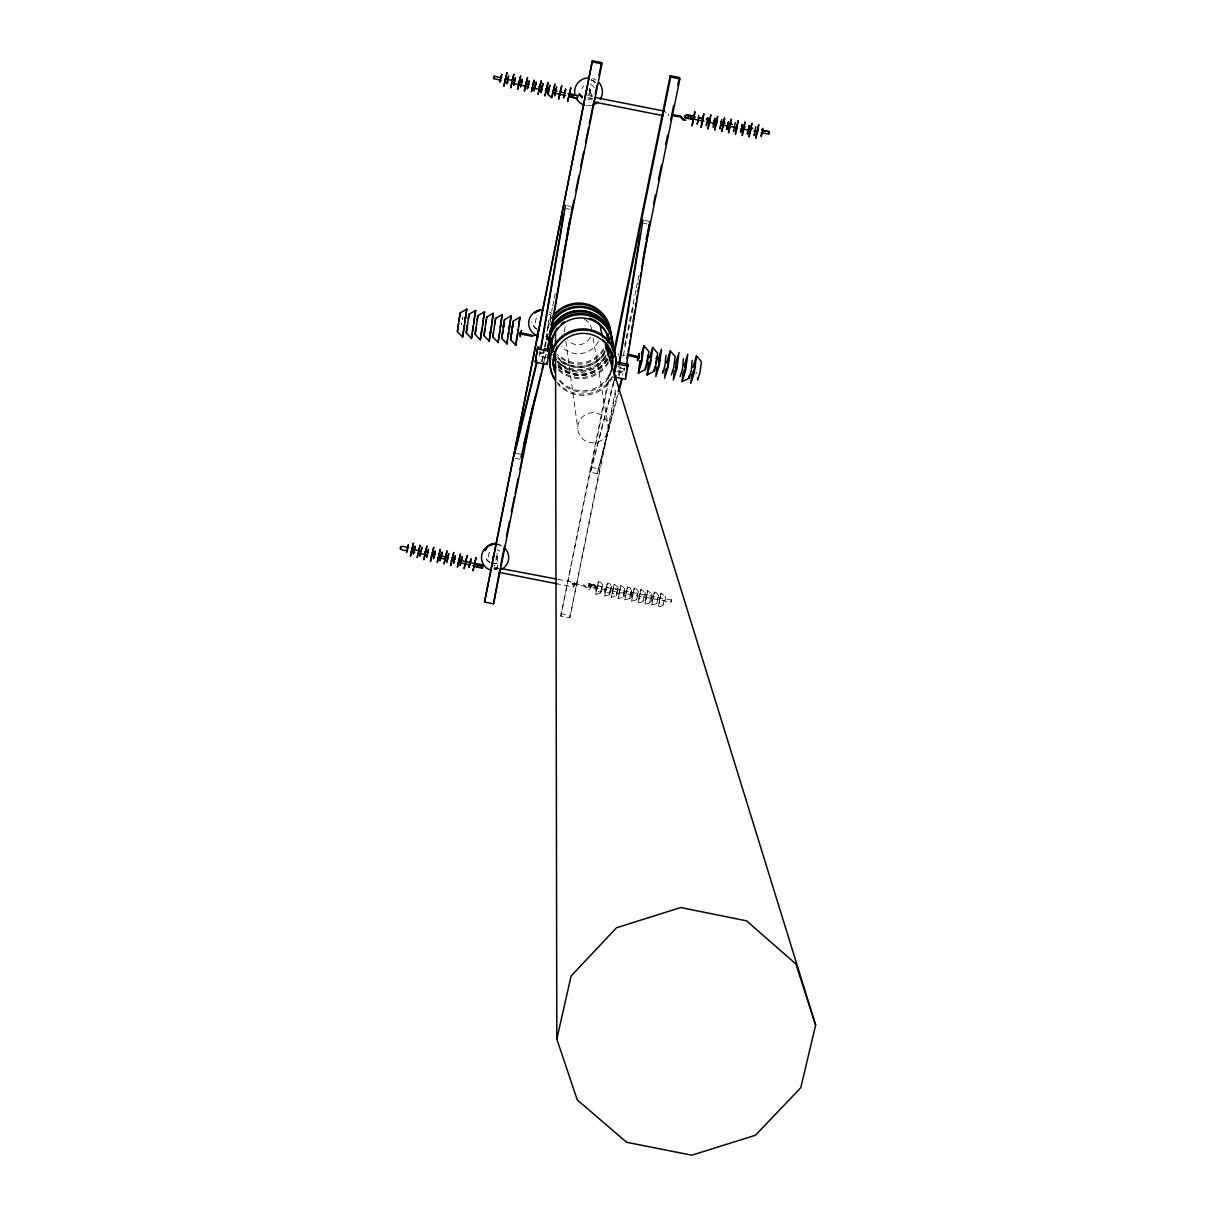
<?xml version="1.0" encoding="UTF-8"?>
<svg xmlns="http://www.w3.org/2000/svg" width="1216" height="1216" viewBox="0 0 1216 1216"><rect width="100%" height="100%" fill="white"/><g stroke="black" fill="none" stroke-linecap="round" stroke-linejoin="round"><path stroke-width="0.75" stroke-dasharray="5 3.75" d="M496.706 568.419C500.521 568.298 494.973 568.206 496.949 568.875A2.295 2.234 -2.1 0 0 496.797 565.79A2.295 2.234 -2.1 0 0 493.559 565.972M497.04 568.997C495.946 568.009 495.748 568.708 496.903 568.085M557.855 579.318L574.56 582.494L574.226 584.972L573.678 586.963L556.974 583.802M573.678 586.963L574.56 582.494M496.63 568.647L496.082 567.872L496.402 568.602M668.633 114.319L668.663 115.17L668.587 114.274M670.958 602.163L671.369 599.853L670.958 602.163L594.685 587.723L594.776 586.902L595.171 585.367L671.384 599.959M663.389 604.96C665.41 583.68 668.253 608.669 658.449 606.298L660.866 593.286L665.213 596.19M658.494 594.913L656.883 603.592L651.73 605.021C650.393 588.544 661.382 588.711 656.67 603.683M661.185 593.15L658.449 606.298M654.466 591.873L651.73 605.021M649.952 602.406C651.989 581.172 654.786 606.085 645.012 603.744L647.429 590.733L651.776 593.636M573.222 584.014C573.739 583.254 575.867 584.805 575.563 583.984M573.435 584.045L572.842 583.224L573.238 583.908M647.748 590.596L645.012 603.744M495.946 568.678L495.946 568.434M573.131 584.212L572.842 583.224M572.842 584.151L573.055 583.482M574.074 584.318L575.153 584.562L574.834 583.574M574.195 583.437L574.347 584.607L573.739 583.361M575.016 584.288L575.487 584.744M643.234 601.13C645.27 579.926 648.037 604.793 638.294 602.467L640.71 589.456L645.042 592.359M572.934 583.558L573.694 583.999M638.324 591.082L636.713 599.762L631.575 601.19C630.253 584.714 641.212 584.896 636.5 599.853M641.014 589.319L638.294 602.467M634.296 588.042L631.575 601.19M630.162 596.19L631.241 591.523L630.876 592.344M631.59 589.806L629.979 598.485L624.842 599.914C622.759 586.568 633.87 581.917 630.101 595.521M627.562 586.75L624.842 599.914M629.782 598.576L630.329 595.004M623.063 597.299L624.872 588.529L620.829 585.474L618.123 598.637L623.063 597.299L623.61 593.727M623.443 594.913L624.507 590.246L624.158 591.067M620.829 585.474L618.123 598.637M616.33 596.022L618.138 587.252L614.11 584.197L611.39 597.36L616.33 596.022L616.877 592.45M617.591 590.824L617.789 588.97L613.183 588.179L612.195 593.454L616.71 593.651M610.599 590.961L609.961 593.028L605.477 592.177L606.45 586.902L611.055 587.693L610.858 589.547M611.405 585.975L609.794 594.654L604.671 596.098C602.634 582.753 613.654 578.071 609.93 591.69M613.305 588.118L612.195 593.454M614.11 584.197L611.39 597.36M606.571 586.842L605.477 592.177M607.377 582.92L604.671 596.098M609.596 594.746L610.158 591.174M496.037 568.83L496.721 567.994M602.513 584.288L600.902 592.967L595.764 594.411C594.518 577.919 605.431 578.102 600.704 593.058M601.069 591.341C602.498 577.114 604.139 597.299 596.57 590.49L597.558 585.215L602.163 586.006M597.664 585.154L596.691 590.429M598.47 581.233L595.764 594.411M574.697 584.41L574.028 584.06M496.082 568.586L496.234 567.963M624.006 371.275L624.416 367.946L622.486 375.273M613.654 381.262L590.414 472.325L597.193 473.617L617.652 393.574M591.067 98.982L592.222 98.815M665.836 112.845L665.866 111.629M572.569 584.288L584.182 586.082L587.328 589.258C591.386 591.31 592.587 582.525 588.711 583.376C590.87 583.741 591.371 589.806 587.586 588.362L584.44 585.17L572.721 583.315M546.379 357.291L539.448 355.954L540.086 352.214M462.551 319.291L462.84 317.422L462.369 319.261M616.649 592.967L618.138 587.252M623.367 594.244L624.872 588.529M591.189 99.362L591.113 98.739M541.546 361.684L544.145 348.673M544.525 346.818L547.884 330.098M548.249 328.244L552.353 307.815M552.718 305.961L553.842 300.382M554.222 298.528L555.712 291.095M547.246 335.388L546.622 339.857M542.123 361.76L544.738 348.734M545.102 346.864L547.352 335.692M549.966 322.666L551.091 317.072M615.737 392.95L569.802 617.819L560.819 616.132L610.265 369.801M560.819 616.132L611.222 368.889M569.802 617.819L615.509 390.154M618.549 375.273L620.069 367.825M624.629 345.496L625.769 339.918M626.149 338.063L636.029 289.682M636.409 287.827L637.549 282.249M637.929 280.379L639.069 274.801M619.157 376.215L621.057 366.928M623.337 355.771L633.962 303.742M588.62 586.097L589.091 583.802L595.095 584.942L594.761 588.225L588.757 587.085L588.62 586.097L594.624 587.237L594.761 588.225M588.757 587.085L589.091 583.802M594.624 587.237L595.095 584.942M594.958 586.811L594.746 587.708M594.898 586.279L595.156 585.382M617.333 592.238L616.801 594.244M575.29 584.638L575.594 583.862M543.75 362.414L545.558 355.072M590.414 472.325L613.974 382.599M597.193 473.617L618.473 393.087M695.962 374.026L696.464 372.202M610.706 588.514L611.055 587.693M539.448 355.954L540.284 353.233L547.246 354.586M617.424 589.79L617.789 588.97M591.63 98.572L591.964 98.77M592.542 98.754L587.434 97.858M621.984 356.136L624.75 355.057M545.3 336.27L548.553 336.771M494.015 567.598L498.97 568.465M493.818 568.51L497.162 569.088M560.576 613.594L569.544 615.296M589.213 584.79L595.217 585.93M591.052 467.339L597.831 468.631M516.116 453.386L521.208 454.374M515.402 458.371L520.494 459.344M617.5 366.609L620.95 367.278M539.068 351.88L545.999 353.233L545.3 358.218L540.086 357.215M618.822 367.992L624.021 368.995M617.865 370.667L623.063 371.67M616.862 371.61L623.793 372.947M644.723 220.446L649.846 221.464M567.203 205.717L570.638 206.386M643.735 223.303L647.155 223.972M566.322 208.605L569.757 209.274M618.64 355.285L618.412 353.689M591.827 96.626L589.973 89.057A2.31 2.295 0 0 1 589.486 91.322M593.089 338.048L608.38 427.014A15.322 15.063 -8.7 0 1 586.036 441.195A15.322 15.063 -8.7 0 1 584.82 415.127A15.322 15.063 -8.7 0 1 608.38 427.014M565.866 341.286L577.782 428.564M497.07 556.411L497.511 567.918M598.363 341.529A22.709 22.435 -8.7 0 1 561.123 346.134M590.307 337.44A13.619 13.452 -8.7 0 1 567.781 340.024M564.589 331.998A13.619 13.452 -8.7 0 1 566.094 325.189M584.455 319.322A13.619 13.452 -8.7 0 1 591.614 328.913M603.516 348.794A28.698 28.348 -8.7 0 1 559.801 356.014M604.185 353.537A31.935 31.54 -8.7 0 1 559.512 359.89M547.246 340.085A31.935 31.54 -8.7 0 1 547.018 330.919M547.291 329.156A31.935 31.54 -8.7 0 1 550.286 320.37M604.382 354.692A31.981 31.586 -8.7 0 1 559.664 361.046M547.109 339.34A31.981 31.586 -8.7 0 1 548.887 324.915M603.729 349.934A28.743 28.378 -8.7 0 1 557.323 354.601M605.264 351.667A28.865 28.5 -8.7 0 1 557.749 358.036M605.051 350.527A28.834 28.47 -8.7 0 1 557.612 356.881M605.021 358.127A32.118 31.707 -8.7 0 1 557.308 362.186M604.808 356.972A32.072 31.662 -8.7 0 1 557.156 361.03M547.215 339.72A32.072 31.662 -8.7 0 1 547.23 336.042M606.678 359.358A29.154 28.774 -8.7 0 1 557.49 364.329M608.486 362.839A32.422 32.011 -8.7 0 1 558.266 369.983M608.274 361.669A32.376 31.966 -8.7 0 1 558.114 368.798M606.465 358.188A29.108 28.728 -8.7 0 1 557.338 363.143M496.979 568.951A2.295 2.234 -2.1 0 1 493.742 569.134M611.815 369.983A29.731 29.336 -8.7 0 1 557.855 378.374M612.454 377.492A33.09 32.634 -8.7 0 1 557.612 383.663M612.226 376.276A33.03 32.589 -8.7 0 1 557.46 382.432M611.967 367.171A29.701 29.29 -8.7 0 1 558.174 377.887M496.432 556.214A2.265 2.219 -2 0 1 495.626 559.968M488.68 557.065A6.506 6.354 -2 0 1 490.641 551M496.994 549.617A6.506 6.354 -2 0 1 499.837 551.38M497.01 555.271A2.265 2.219 -2 0 1 495.566 558.068M496.934 553.386A2.265 2.204 -2 0 1 496.994 554.526M496.751 563.601A10.169 9.941 -2 0 1 491.507 563.282M489.896 562.598A10.169 9.941 -2 0 1 484.789 555.834M497.982 544.434A10.169 9.941 -2 0 1 501.098 546.09M496.736 563.114A10.154 9.926 -2 0 1 491.492 562.795M489.881 562.126A10.154 9.926 -2 0 1 484.774 555.362M497.967 543.962A10.154 9.926 -2 0 1 501.083 545.634M587.875 95.79A2.341 2.341 0 0 1 591.174 95.623A2.341 2.341 0 0 1 591.356 98.922A2.341 2.341 0 0 1 588.042 99.089M589.882 90.394A2.31 2.31 0 0 1 587.86 94.362M589.38 88.327A2.31 2.31 0 0 1 589.547 91.58M589.638 89.346A2.31 2.31 0 0 1 588.802 93.267M591.462 105.366A13.908 13.878 -35.1 0 1 586.006 105.473M592.77 78.584A13.908 13.878 -35.1 0 1 596.053 80.119M591.143 79.998A10.382 10.351 -35.8 0 1 595.597 82.977M591.082 79.754A10.366 10.336 -35.9 0 1 595.536 82.718M592.724 95.684A6.642 6.627 -35.5 0 1 589.669 97.25M581.947 88.768A6.642 6.627 -35.5 0 1 583.817 85.88M590.292 84.466A6.642 6.627 -35.5 0 1 594.761 89.361M535.694 322.833A6.475 6.399 -4.8 0 1 537.654 316.738M548.355 320.082A6.475 6.399 -4.8 0 1 548.188 323.395M536.788 328.822A10.123 10.002 -4.8 0 1 531.711 321.997M536.834 329.262A10.123 10.017 -4.8 0 1 531.757 322.453M549.298 313.85A10.123 10.017 -4.8 0 1 551.623 318.501M549.541 311.919A13.574 13.422 -4.9 0 1 552.262 314.184M605.902 355.118A28.986 28.622 -8.7 0 1 558.19 361.517M606.115 356.273A29.032 28.667 -8.7 0 1 558.326 362.687M607.909 359.738A32.3 31.89 -8.7 0 1 557.87 366.852M607.696 358.583A32.254 31.844 -8.7 0 1 557.734 365.682M659.285 601.722L660.379 597.056L659.285 601.722M652.566 600.446L653.661 595.779L652.566 600.446M645.848 599.169L646.927 594.502L645.848 599.169M639.13 597.892L640.209 593.226L639.13 597.892M632.411 596.615L633.475 591.949L632.411 596.615M626.757 590.672L625.662 596.007L626.757 590.672M618.959 594.077L620.023 589.395L618.959 594.077M461.366 324.322L461.791 323L461.366 324.322M594.548 584.957L589.684 584.045L594.548 584.957"/><path stroke-width="1.5" d="M512.377 326.8L512.225 328.183L513.38 320.994L519.977 317.239L518.122 330.448M692.953 367.171L696.525 355.938L701.404 361.638L700.006 372.476L697.604 379.939L697.619 377.872M518.73 325.934L518.518 326.724M696.525 355.938L694.397 372.187L690.825 383.39L691.63 374.346M706.557 123.743L706.967 123.181M707.697 119.259L707.286 119.822M517.058 336.543L517.666 333.397M682.906 372.658L682.085 381.687L688.864 378.252L688.879 376.185M511.419 333.138L510.598 339.69L515.812 345.268L516.876 336.543M697.133 123.394L697.118 124.275L698.212 120.05M703.942 121.311L691.007 118.514M686.782 115.186L691.372 116.098L691.114 119.031C677.89 117.405 687.496 112.374 695.202 117.131L691.478 116.341L691.068 118.666M513.38 320.994L510.598 339.69M666.778 362.094L670.259 350.846L675.154 356.562L673.71 367.384L671.369 374.862M675.047 370.591C675.518 374.741 678.71 356.44 676.522 362.626M670.259 350.846L668.07 367.08L664.59 378.313L665.456 369.284M503.53 325.447L503.363 326.846L504.518 319.641L511.115 315.886L506.95 343.915L501.737 338.337L502.147 334.78M666.307 368.889C667.356 372.294 669.955 350.983 667.174 363.584M662.659 371.108L662.629 373.175L664.939 365.682L665.927 355.27M656.898 356.759L656.002 363.341M649.694 357.094L652.749 347.442L657.643 353.157L656.154 363.994L654.33 371.093L647.094 374.923L648.66 362.307M657.552 367.202C658.57 370.591 661.2 349.296 658.418 361.882M506.95 343.915L507.361 340.039M652.749 347.442L650.514 363.69L647.094 374.923M653.874 371.488L653.919 369.421M641.334 353.765L643.978 345.754L648.873 351.47L647.383 362.292L645.559 369.39L638.339 373.236L639.935 360.62M645.118 369.786L645.179 367.734M504.518 319.641L502.71 332.546M643.978 345.754L641.729 361.988L638.339 373.236M520.342 332.667L520.144 333.458M494.684 324.11L495.642 318.288L502.254 314.534L498.089 342.562L492.86 336.984L493.286 333.427M498.089 342.562L499.913 330.691M495.642 318.288L492.86 336.984M484.88 329.095L483.998 335.631L489.212 341.21L489.273 340.298M556.974 583.802L499.487 572.462M520.022 332.819L519.87 333.974L520.296 332.606M490.717 330.706L490.458 332.865L493.392 313.181L486.78 316.935L483.998 335.631M664.149 111.097L594.898 97.402L593.97 101.992L663.222 115.672M477.189 320.097L477.918 315.582L484.53 311.828L482.615 325.037M476.018 327.742L475.122 334.278L480.335 339.857L480.806 335.996M477.918 315.582L475.122 334.278M468.327 318.759L469.057 314.23L475.654 310.46L471.474 338.504L466.26 332.926L467.4 324.885M471.474 338.504L472.173 333.169M469.057 314.23L466.26 332.926M536.818 337.151L536.666 338.823L537.168 335.023L537.001 336.695M537.518 337.531L537.411 338.656L537.867 335.403L537.761 336.543M465.074 321.146L462.597 337.151L457.383 331.573L459.268 318.698L460.18 312.877L466.792 309.107L464.846 322.331M465.257 319.595L465.546 317.452L465.348 318.622M462.597 337.151L464.314 325.098M460.18 312.877L459.025 320.902M457.383 331.573L458.538 323.547M638.978 357.519L639.008 357.185M511.389 333.853L511.146 336.011L511.358 334.856M512.59 326.815L512.833 324.672L512.605 325.827M761.216 134.125C760.243 142.971 764.56 123.424 762.174 129.565M508.425 333.412L508.197 335.57L508.79 332.044M502.527 332.515L502.284 334.658L502.497 333.518M692.846 371.564C691.463 382.964 696.783 359.51 694.002 366.016M740.696 130.066C739.678 138.913 743.964 119.366 741.638 125.506M674.181 370.971L673.345 380L676.856 368.782L679.014 352.534L675.503 363.797M684.106 369.877C683.103 381.854 688.271 352.731 684.638 366.958M727.001 127.361C725.967 136.192 730.223 116.645 727.943 122.801M728.126 124.473L728.278 122.786L727.852 123.88M489.47 338.823L490.595 330.828M491.887 323.654L492.146 321.51L491.933 322.666M576.688 98.07L571.748 96.9M571.186 96.702L577.205 98.648L571.125 97.022L571.702 94.574L568.009 93.708M577.828 95.775L571.748 94.331L577.828 95.775L577.205 98.648M713.564 123.956L713.564 125.43M721.27 123.12L721.422 121.433L720.997 122.527M656.731 367.597L655.85 376.626L659.285 365.393L661.504 349.144L658.434 358.781M706.709 122.603C704.854 133.228 709.597 112.617 707.393 118.742M481.855 329.354L481.582 331.512L482.159 327.986M483.01 322.301L483.254 320.522M649.146 363.098C647.672 374.482 652.886 351.014 650.286 357.55M472.994 328.001L472.72 330.159L473.282 326.633M640.391 361.41C638.902 372.78 644.1 349.326 641.531 355.847M407.618 550.407C396.902 551.38 398.924 542.731 408.135 548.173M464.132 326.648L463.843 328.806L464.406 325.28M507.786 336.878L508.273 333.518M509.246 329.095L509.869 324.216L509.276 327.742M500.369 327.742L501.007 322.863L500.414 326.39M503.333 328.198L503.971 323.319L503.758 324.474M472.416 331.497L473.161 326.45M473.723 323.684L474.407 318.805L474.21 319.96M481.019 334.522L481.749 329.475M482.874 323.866L480.335 339.857M491.766 325.219L489.212 341.21M509.063 328.214L511.115 315.886M511.602 333.898L512.346 329.034M518.442 329.293L515.812 345.268M465.409 317.847L466.792 309.107M474.255 319.2L475.654 310.46M483.33 319.078L484.53 311.828M485.838 322.757L486.78 316.935M491.948 321.89L492.875 316.054M500.779 323.243L502.254 314.534M502.877 331.147L501.737 338.337M518.7 324.474L519.977 317.239M618.792 365.058L640.194 234.186M619.43 364.238L643.006 220.111M626.924 358.918L627.532 355.178M628.155 351.439L628.763 347.7M629.371 343.961L629.979 340.222M630.587 336.482L631.195 332.743M631.803 329.004L632.411 325.265M633.019 321.526L634.858 310.308M635.466 306.569L636.074 302.83M636.682 299.09L637.29 295.351M637.898 291.612L638.506 287.873M639.114 284.134L639.722 280.394M640.33 276.655L640.938 272.916M641.562 269.177L643.386 257.959M643.994 254.22L644.602 250.481M645.21 246.742L645.818 243.002M646.426 239.263L647.034 235.524M626.377 365.59L649.846 221.464M481.886 567.34L477.037 566.215M476.505 565.972L476.338 566.914L482.311 568.298L482.478 567.355M483.01 565.075L482.858 566.018L476.87 564.634L477.037 563.692L483.01 565.075L482.311 568.298M540.71 348.475L563.662 213.879M540.922 349.494L565.486 205.382M547.656 349.813L569.878 218.956M547.869 350.846L572.341 206.735M483.086 321.313L483.284 320.158M500.977 80.317L493.574 78.614L493.818 77.566M501.524 77.961L494.137 76.213L493.894 77.307M555.712 90.835L556.214 88.783M675.366 368.19L675.914 365.271M743.523 128.379C742.003 136.572 745.347 123.926 743.827 127.042M747.977 129.063C745.302 144.552 751.26 119.366 748.478 126.859M757.568 131.769C758.951 122.801 755.455 139.186 757.568 131.769L753.874 131.176M693.348 118.469C691.828 126.662 695.05 114 693.652 117.131M697.923 119.381L697.634 122.284M702.194 119.776L701.146 127.452L703.973 113.726L702.954 116.447M702.407 120.262C700.887 128.455 704.14 115.794 702.711 118.925M707.378 122.056L707.803 119.685M713.306 124.655L713.838 122.512M714.233 123.409L714.932 118.286L714.248 120.095M722.973 124.321C721.453 132.514 724.751 119.867 723.277 122.983M727.533 125.233L727.122 128.334L727.852 125.902M729.828 125.674C728.308 133.866 731.622 121.22 730.132 124.336M461.35 560.15L462.202 556.715L461.396 560.257M548.872 89.224L549.374 87.172M520.706 333.29C518.7 343.763 522.789 325.782 521.102 331.451M454.571 558.965C457.383 547.018 451.531 572.006 454.358 560.09M563.798 253.779L601.92 63.87L601.57 62.624L592.374 60.8L484.53 602.102L493.529 603.805L535.01 397.13M537.077 337.121L538.855 328.229L537.168 338.018M484.53 602.102L592.374 60.8M541.09 347.837L537.715 347.183L535.268 362.216L547.109 364.511L549.541 349.463L544.464 348.49M535.268 362.216L537.715 347.183M499.411 571.581L493.529 603.805M500.536 566.002L504.625 545.574M506.494 536.286L509.474 521.421M511.343 512.134L514.322 497.283M515.067 493.559L518.046 478.694M519.916 469.406L522.895 454.556M524.765 445.269L527.744 430.403M528.489 426.694L532.593 406.266M567.264 233.518L569.134 224.23M572.113 209.365L573.982 200.078M575.837 190.79L578.816 175.925M580.686 166.638L583.665 151.787M585.534 142.5L588.514 127.634M589.258 123.926L593.362 103.482M595.232 94.194L597.086 84.907M598.956 75.62L601.57 62.624M562.294 261.227L563.054 257.503M547.884 357.656L549.541 349.463M611.405 364.222L612.165 360.498M614.05 351.196L670.183 75.757L679.349 77.581L679.896 78.858L642.686 260.999M613.487 357.732L670.715 77.034L670.183 75.757M613.806 373.358L616.147 361.912L627.942 364.192L625.662 379.24L613.852 376.96M614.186 375.318L616.147 361.912M646.289 239.446L649.329 224.565M653.509 204.106L655.409 194.788M658.449 179.907L661.489 165.026M665.669 144.552L667.569 135.25M670.609 120.369L673.649 105.488M677.829 85.014L679.349 77.581M625.602 375.622L626.27 372.354M626.939 369.086L627.942 364.192M684.988 117.815L685.474 115.429M512.194 81.366L510.69 87.902L511.89 82.703M458.842 559.953L476.946 564.163L476.398 566.504L472.781 565.653M469.558 565.151L469.938 563.722M470.531 561.123L470.44 561.321M569.179 94.848L567.629 101.384L568.936 95.669M466.138 560.105L466.047 560.302M460.697 563.099L460.773 562.902M461.654 559.071L461.578 559.269M459.42 558.554L459.344 558.752M559.649 94.65L558.585 99.241L560.135 92.72M453.978 561.549L454.054 561.351M454.951 557.506L454.875 557.703M638.81 358.127L638.962 357.306M548.507 90.835L547.717 94.27L551.745 97.63L553.067 91.914M452.717 556.989L452.641 557.186M418.046 553.873L418.243 553.037M419.292 548.553L419.094 549.404M447.275 559.983L447.351 559.786M448.233 555.955L448.172 556.153M535.207 85.986L535.678 83.919M546.44 89.467L544.905 96.003L546.227 90.288M548.249 91.96L549.845 85.15L549.161 88.069M445.041 559.466L445.102 559.269M438.338 557.901L438.398 557.703M440.572 558.433L440.633 558.235M441.53 554.39L441.454 554.587M474.742 563.358L476.049 557.627L474.605 563.616M505.035 81.092L503.85 86.29L505.339 79.739M505.826 77.809L506.069 76.684L505.674 78.31M400.353 548.811L400.566 547.914M541.409 90.334L540.877 92.644L541.667 89.209M460.955 561.914L460.15 565.455L461.062 561.655M569.514 93.434L569.878 91.778L569.59 92.902M465.865 561.29L467.187 555.56L465.758 561.549M469.817 563.981L469.011 567.507L470.41 561.777M470.258 562.309L471.063 558.767L469.68 564.513M691.19 117.374L691.494 116.295M697.802 122.482L698.759 115.474M556.822 1039.072L571.094 976.022L616.482 927.778L680.793 907.546L746.563 920.846L795.902 963.984L815.647 1025.134L800.736 1087.788L755.394 1135.288L691.767 1155.2L626.65 1142.295L577.25 1099.887L556.822 1039.072L555.56 351.454M512.666 79.435L512.909 78.295L512.529 79.937M431.619 556.35L431.68 556.153M432.577 552.307L432.516 552.52M539.129 89.802L538.065 94.392L539.585 87.856M555.165 93.176L554.557 95.882L555.256 92.978M555.894 90.212L556.685 86.777L555.986 89.695M452.018 559.846L451.607 561.67L451.82 560.834M452.443 558.174L453.766 552.444L452.337 558.448M560.47 91.291L561.777 85.576L560.242 92.112M564.376 94.59L563.601 98.025L564.3 95.122M564.938 92.355L565.729 88.92L565.03 91.823M459.162 559.725L460.469 554.01L459.055 559.998M713.731 125.628L714.4 120.278M501.007 77.885C503.774 65.71 498.347 88.95 500.46 80.226M505.506 79.146L507.011 72.61L505.218 80.18M507.847 79.496C510.629 67.336 505.202 90.577 507.3 81.852M411.525 551.471C410.826 554.572 413.121 544.51 412.376 547.838M518.73 84.33L517.53 89.528L519.05 82.992M519.506 81.046L520.706 75.848L519.202 82.399M534.234 90.166L534.037 91.033L534.721 88.114M534.569 88.722L535.025 86.777M438.307 557.962L437.274 562.446L438.687 556.457M439.006 555.058L440.344 549.328L438.93 555.332L447.974 557.43M546.774 88.054L548.097 82.338L546.562 88.874M440.846 557.247L440.025 560.789L440.922 556.974M445.314 558.281L443.992 564.011L445.406 558.022M445.725 556.609L446.135 554.8L445.938 555.636M553.614 89.665L554.937 83.95L553.402 90.486M447.549 558.798L446.728 562.339L447.64 558.539M720.693 123.88L721.088 121.448M720.997 124.549L720.419 126.783M512.468 80.347L513.866 74.222L512.073 81.791M514.687 81.122C517.484 68.947 512.058 92.203 514.14 83.463M407.71 547.686C410.218 536.818 404.928 559.466 407.178 549.997M411.814 550.21L410.43 556.214L411.768 550.498M412.087 549.085L413.486 543.096L412.148 548.811M521.527 82.749C524.339 70.574 518.928 93.814 520.98 85.09M413.972 551.106C411.418 562.172 416.966 538.217 414.413 549.252M525.586 85.956L524.385 91.139L525.89 84.603M526.346 82.673L527.562 77.474L526.042 84.01M417.62 555.697C415.583 564.498 421.648 538.354 419.718 546.729M533.079 84.801C537.092 67.503 528.534 104.348 532.547 87.05M425.19 553.614C420.098 575.502 430.601 530.313 425.585 551.927M535.359 85.348L536.15 81.913L535.466 84.831M427.287 554.678C425.007 564.574 430.236 542.002 427.956 551.912M539.919 86.427L541.257 80.712L539.722 87.248M431.893 555.165C426.679 577.706 437.517 530.982 432.303 553.493M434.006 556.229C431.771 565.972 437.091 543.05 434.538 553.918M542.199 86.959L543.005 83.539L542.321 86.442M458.675 561.974L459.481 558.509M569.103 95.304L570.821 87.719L569.27 94.255M461.001 562.02L461.533 559.71M465.394 563.54L466.199 560.059M474.27 565.592L475.137 561.534L474.909 562.37M684.228 365.484L687.77 354.236L685.626 370.485L682.085 381.687M505.628 78.721L504.807 82.232L505.172 80.575M525.707 85.439C524.415 90.987 527.516 77.596 526.224 83.19M527.82 86.701C525.722 95.684 530.769 74.024 528.671 82.992M420.204 554.724C418.547 561.914 423.928 538.749 421.131 550.802M532.426 87.567L532.167 88.692M533.186 84.284L533.459 83.159M534.827 87.598L535.526 84.618M541.834 88.586L542.382 86.245M546.349 89.908L547.17 86.397L546.881 87.522M438.505 557.293L439.432 553.234L439.219 554.07M548.69 90.212L549.237 87.856M440.709 557.794L441.393 555.028M553.204 91.534L554.025 88.008L553.706 89.148M445.223 558.858L447.047 550.894L445.634 556.882M555.347 92.446L556.077 89.482M447.564 558.904L448.096 556.594M452.504 557.612L450.695 565.562L452.109 559.573M451.957 560.409L452.762 556.943M454.282 560.47L454.814 558.144M564.589 93.966L565.121 91.626M512.027 82.202L511.632 83.843M519.369 81.563L519.764 79.922L518.609 84.938M424.779 555.362L424.962 554.587M425.798 550.954L425.995 550.118M540.026 85.91C541.105 81.366 538.186 93.754 539.281 89.194M541.88 88.388L541.318 90.805L541.561 89.741M542.549 85.394L542.002 87.795L538.46 86.716M553.28 91.094L551.745 97.63M555.013 94.042L555.575 91.626M571.11 97.204L571.672 94.833M476.338 566.914L476.87 564.634M768.998 133.03L768.664 134.094L761.262 132.635M768.831 132.726L769.135 131.693L768.664 134.094M400.702 547.291L400.9 546.501M564.057 96.186L564.619 93.769M564.71 93.176L565.258 90.759M458.827 561.138L457.398 567.127L458.538 562.385M571.444 95.669L571.702 94.574M546.121 90.82L545.847 91.945M548.401 91.352L547.717 94.27M465.546 562.689L464.117 568.678L465.242 563.95M474.407 564.756L472.978 570.73L474.118 566.002M476.718 565.075L476.946 564.163M552.976 92.431L552.702 93.556M559.816 94.058C558.706 98.587 561.731 86.214 560.546 90.774M515.766 447.549L536.818 361.076M514.14 456.198L537.001 362.398M568.86 96.201L568.571 97.31M523.458 445.178L541.044 373.449M541.941 369.77L543.75 362.414M520.934 457.505L543.947 363.736M494.137 76.213L493.574 78.614M614.46 380.76L615.904 375.273M618.138 391.75L621.513 378.936M618.959 391.248L622.349 378.434M713.838 124.534L713.047 127.422M647.368 356.987L648.143 355.072L646.122 365.955M656.108 358.674L656.625 357.002M654.892 367.642L655.394 365.986M499.457 572.888L500.338 568.404L556.001 578.968M735.239 122.679L733.598 131.495L733.598 130.598M755.774 126.738L754.148 135.554L754.133 134.657M683.422 358.659L682.465 369.086L680.124 376.565M692.162 360.346L691.235 370.774L688.864 378.252M685.991 120.11L683.498 120.247L680.306 116.934L671.84 115.581M537.259 334.461L531.833 336.285L519.673 333.762M672.022 114.669L680.565 116.022L683.757 119.335M612.104 349.858L615.387 350.497M616.527 363.858L628.338 366.138M537.913 349.083L549.754 351.378M713.67 120.718L717.364 121.448M732.154 124.382L728.46 123.652L732.184 124.442M741.41 126.206L745.104 126.935L741.441 126.266M761.748 130.234L769.135 131.693L761.778 130.294M713.686 120.779L717.394 121.524M684.775 117.268L689.35 118.18M707.636 122.041L716.893 123.865M720.586 124.594L737.23 127.893M740.924 128.622L750.166 130.446M670.715 77.034L679.896 78.858M592.709 62.046L601.92 63.87M519.87 332.637L531.939 335.13M411.753 549.024L420.812 551.122M424.43 551.958L428.062 552.809M431.68 553.645L435.298 554.481M451.607 558.281L455.225 559.117M411.221 551.35L414.869 552.079M418.456 553.037L427.515 555.134M431.163 555.864L434.766 556.822M438.398 557.551L447.427 559.755M451.075 560.5L454.678 561.442M458.295 562.278L469.163 564.802M505.218 78.842L514.459 81.031M518.153 81.898L521.846 82.779M525.54 83.646L529.234 84.527M545.847 88.464L549.541 89.33M553.234 90.212L556.928 91.078M560.622 91.96L564.315 92.826M504.655 81.244L508.364 82.065M512.042 82.992L528.671 86.929M532.38 87.75L541.591 89.984M545.3 90.805L548.978 91.732M552.687 92.553L565.607 95.669M627.517 353.978L639.51 357.033M627.395 355.133L639.266 358.158M579.272 93.495L582.388 96.915M578.983 94.392L582.099 97.812M690.992 116.462L686.037 115.474M603.121 337.44L600.886 330.174A22.709 22.435 -8.7 0 0 600.081 325.234M605.37 344.69L815.647 1025.134M546.896 362.566L547.109 364.511M721.787 119.639L719.902 128.774L719.902 127.893M555.514 332.454L555.545 345.754M607.407 334.628A28.698 28.348 -8.7 0 1 606.845 340.115M553.842 348.87A28.698 28.348 -8.7 0 1 551.547 343.854M610.63 334.81A31.935 31.54 -8.7 0 1 610.386 338.398M553.204 315.734A31.935 31.54 -8.7 0 1 610.447 331.102M610.812 334.081A31.981 31.586 -8.7 0 1 610.614 339.522M553.341 316.829A31.981 31.586 -8.7 0 1 610.402 330.357M607.559 333.838A28.743 28.378 -8.7 0 1 607.362 339.462M553.082 348.338A28.743 28.378 -8.7 0 1 550.711 341.453M607.696 344.63A28.865 28.5 -8.7 0 1 606.738 348.171M553.493 351.758A28.865 28.5 -8.7 0 1 550.544 339.188M557.703 320.386A28.865 28.5 -8.7 0 1 597.056 316.494M607.711 333.442A28.865 28.5 -8.7 0 1 608 342.836M607.802 334.187A28.834 28.47 -8.7 0 1 607.787 341.711M607.073 345.253A28.834 28.47 -8.7 0 1 605.857 348.794M553.356 350.618A28.834 28.47 -8.7 0 1 550.468 339.963M550.818 324.778A32.118 31.707 -8.7 0 1 611.268 342.912M549.723 350.482A32.072 31.662 -8.7 0 1 548.492 347.092M553.614 319.018A32.072 31.662 -8.7 0 1 611.283 338.17M609.642 348.582A29.154 28.774 -8.7 0 1 608.167 355.817M555.317 361.137A29.154 28.774 -8.7 0 1 553.63 357.747M552.003 352.473A29.154 28.774 -8.7 0 1 575.806 318.303A29.154 28.774 -8.7 0 1 609.459 342.836M612.469 352.29A32.422 32.011 -8.7 0 1 610.234 359.48M555.651 367.232A32.422 32.011 -8.7 0 1 553.371 364.177M550.742 359.313A32.422 32.011 -8.7 0 1 548.386 342.912M548.659 341.134A32.422 32.011 -8.7 0 1 585.443 315.005A32.422 32.011 -8.7 0 1 612.742 350.512M611.344 354.753A32.376 31.966 -8.7 0 1 609.186 360.027M550.605 358.158A32.376 31.966 -8.7 0 1 549.358 354.738M548.918 338.185A32.376 31.966 -8.7 0 1 586.188 314.047A32.376 31.966 -8.7 0 1 612.514 349.357M608.927 351.09A29.108 28.728 -8.7 0 1 607.954 354.662M555.18 359.966A29.108 28.728 -8.7 0 1 553.493 356.592M551.866 351.318A29.108 28.728 -8.7 0 1 557.354 328.077M561.169 324.034A29.108 28.728 -8.7 0 1 564.239 321.693M589.73 318.273A29.108 28.728 -8.7 0 1 599.625 323.897M600.978 325.128A29.108 28.728 -8.7 0 1 609.246 341.696M554.891 372.248A29.731 29.336 -8.7 0 1 581.126 333.427A29.731 29.336 -8.7 0 1 612.18 368.372M555.286 380.547A33.09 32.634 -8.7 0 1 578.466 330.387A33.09 32.634 -8.7 0 1 614.673 372.111M552.474 374.376A33.03 32.589 -8.7 0 1 581.126 328.958A33.03 32.589 -8.7 0 1 614.445 370.895M555.15 379.331A33.03 32.589 -8.7 0 1 553.25 376.048M554.754 371.047A29.701 29.29 -8.7 0 1 553.432 357.747M553.751 355.908A29.701 29.29 -8.7 0 1 557.506 346.362M602.482 339.446A29.701 29.29 -8.7 0 1 612.469 363.432M492.769 558.554A2.265 2.219 -2 0 1 494.213 555.758M505.157 548.583A13.619 13.315 -2 0 1 501.372 569.392M490.99 570.274A13.619 13.315 -2 0 1 481.87 554.405A13.619 13.315 -2 0 1 497.511 544.464M485.108 550.711A10.169 9.941 -2 0 1 496.28 544.038M485.093 550.24A10.154 9.926 -2 0 1 496.265 543.567M598.819 82.46A13.908 13.878 -35.1 0 1 600.202 99.302M597.846 102.068A13.908 13.878 -35.1 0 1 593.18 104.88M584.273 105.032A13.908 13.878 -35.1 0 1 576.171 98.192M574.94 94.787A13.908 13.878 -35.1 0 1 589.198 77.946M586.796 93.83A2.31 2.31 0 0 1 586.614 90.562M540.527 325.189A2.265 2.234 -4.8 0 1 540.36 322.027M538.095 336.026A13.574 13.422 -4.9 0 1 542.853 309.822M534.964 312.512A10.123 10.002 -4.8 0 1 543.202 310.126M535.01 312.953A10.123 10.017 -4.8 0 1 539.706 310.658M608.35 348.05A28.986 28.622 -8.7 0 1 607.377 351.591M552.49 351.819A28.986 28.622 -8.7 0 1 551.198 338.823M607.924 334.993A28.986 28.622 -8.7 0 1 608.912 342.502M608.562 349.19A29.032 28.667 -8.7 0 1 607.59 352.746M555.97 359.662A29.032 28.667 -8.7 0 1 553.265 354.677M552.079 351.226A29.032 28.667 -8.7 0 1 551.638 338.17M607.605 334.385A29.032 28.667 -8.7 0 1 609.079 341.726M549.191 334.506A32.3 31.89 -8.7 0 1 586.811 312.406A32.3 31.89 -8.7 0 1 612.15 347.457M549.678 331.588A32.254 31.844 -8.7 0 1 611.922 346.317M714.856 128.82L714.856 130.158L717.683 116.447L714.856 128.82M715.707 125.537L716.847 120.536L715.707 125.537M708.852 124.184L709.992 119.168L708.852 124.184M710.828 115.094L708.001 128.805L710.828 115.094M694.898 111.933L692.086 125.658L694.898 111.933M756.291 134.125L755.957 138.274L758.814 124.579L756.291 134.125M749.451 132.772L749.117 136.937L751.959 123.226L749.451 132.772M750.105 131.176C749.573 138.138 752.674 119.122 750.105 131.176M735.771 130.066L735.422 134.231L738.249 120.521L735.771 130.066M736.41 128.47C735.847 135.447 738.963 116.417 736.41 128.47M742.611 131.419L742.262 135.584L745.104 121.874L742.611 131.419M724.554 119.138L721.711 131.51L724.538 117.8L724.554 119.138M728.931 128.714L728.566 132.863L731.409 119.153L728.931 128.714M637.61 359.222C636.774 366.761 641.82 342.897 637.61 359.222M447.944 557.034L448.78 553.599L447.959 557.126M441.241 555.484L442.062 552.034L441.256 555.575M702.574 118.53L698.866 117.8L702.59 118.59M709.962 119.989L706.268 119.259L709.992 120.05M724.766 122.922L721.058 122.193L724.797 122.983M752.506 128.394L748.798 127.665L752.537 128.455"/></g></svg>
